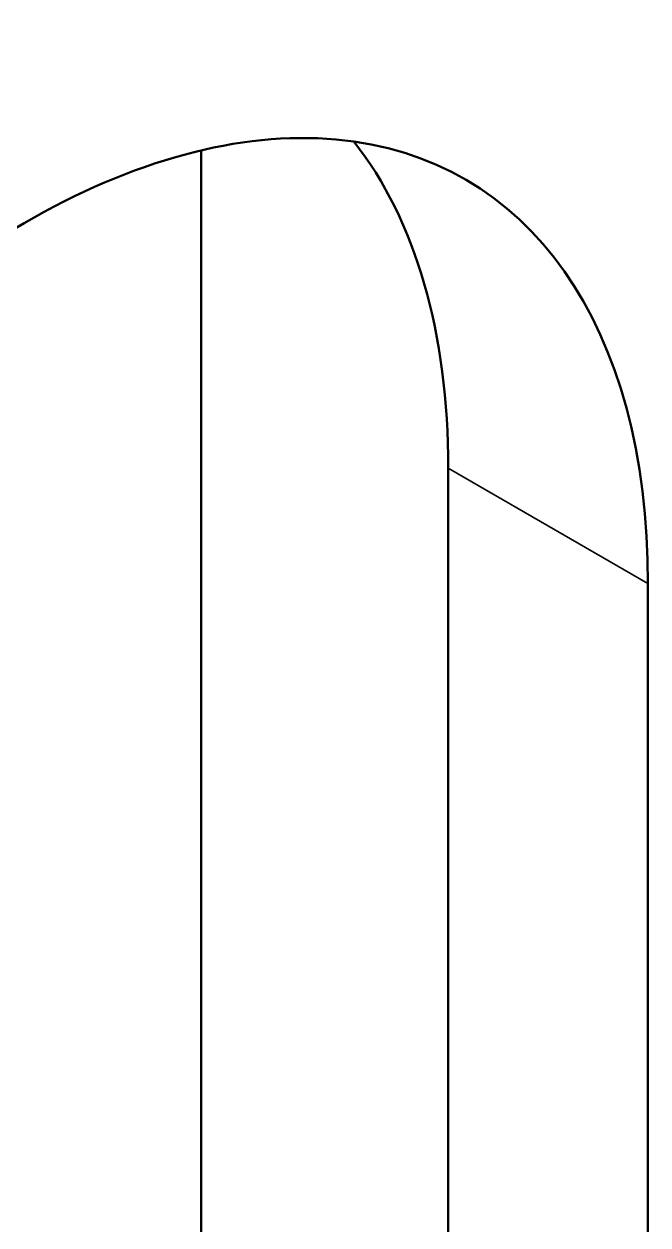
# Model space of a CAD drawing. Header units: millimetres. Extents: x 3137 to 5094, y 789 to 1822.
# Drawn here: x 4175.18 to 4178.71, y 1588.24 to 1595.04 of the extents above; entities that cross this region are included whole.
import ezdxf

# ---------------------------------------------------------------- set-up
doc = ezdxf.new("R2010")
doc.units = ezdxf.units.MM
doc.header["$LTSCALE"] = 1.8
doc.layers.add('외형선(ISO)', color=7, linetype='Continuous', lineweight=50)
doc.layers.add('좁은 외형선(ISO)', color=7, linetype='Continuous', lineweight=35)

msp = doc.modelspace()

# ---------------------------------------------------------------- linework, layer by layer
at = {"layer": '외형선(ISO)'}
for p, q in [((4176.1822, 1572.5142), (4176.1822, 1594.3211)), ((4177.5828, 1563.9442), (4177.5828, 1592.5216)), ((4178.7141, 1591.8684), (4178.7141, 1563.291))]:
    msp.add_line(p, q, dxfattribs=at)
for centre, end_param in [((4175.1786, 1589.8271), 8.63938), ((4174.0472, 1590.4803), 6.054934)]:
    msp.add_ellipse(centre, major_axis=(2.5, 4.3301), ratio=0.57735, start_param=5.497787, end_param=end_param, dxfattribs=at)
at = {"layer": '좁은 외형선(ISO)'}
msp.add_line((4178.7141, 1591.8684), (4177.5828, 1592.5216), dxfattribs=at)

doc.saveas('drawing.dxf')
